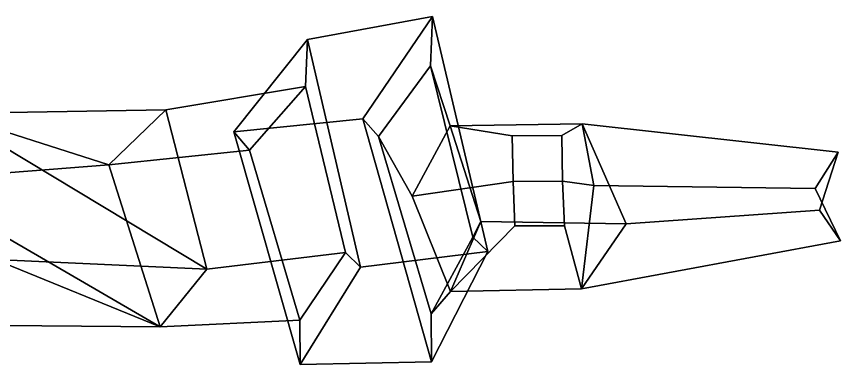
# Model space of a CAD drawing. Extents: x -197 to 393, y -168 to 322.
# Drawn here: x 191.2 to 393.3, y 98.5 to 183.8 of the extents above; entities that cross this region are included whole.
import ezdxf

# ---------------------------------------------------------------- set-up
doc = ezdxf.new("R2010")
doc.units = 0

msp = doc.modelspace()

# ---------------------------------------------------------------- linework, layer by layer
for points in [[(244.501465, 155.512329, 62.8825), (276.166534, 158.756439, 72.050972), (293.263, 183.843201, 5.68923), (262.630951, 178.17981, -3.202755)], [(306.791626, 126.157196, -13.116384), (275.626953, 122.380463, -23.676363), (262.630951, 178.17981, -3.202755), (293.263, 183.843201, 5.68923)], [(276.166534, 158.756439, 72.050972), (279.964966, 154.439087, 61.58992), (292.730347, 171.74231, 11.900206), (293.263, 183.843201, 5.68923)], [(306.791626, 126.157196, -13.116384), (293.263, 183.843201, 5.68923), (292.730347, 171.74231, 11.900206), (303.165802, 129.742706, -2.930804)], [(244.501465, 155.512329, 62.8825), (262.630951, 178.17981, -3.202755), (262.096741, 166.657654, 2.79703), (248.366501, 151.081848, 52.252045)], [(275.626953, 122.380463, -23.676363), (271.946411, 125.981934, -13.322846), (262.096741, 166.657654, 2.79703), (262.630951, 178.17981, -3.202755)], [(288.240692, 139.736664, 49.306477), (297.570618, 156.984222, 20.02302), (292.730347, 171.74231, 11.900206), (279.964966, 154.439087, 61.58992)], [(305.119507, 133.55542, 3.907593), (303.165802, 129.742706, -2.930804), (292.730347, 171.74231, 11.900206), (297.570618, 156.984222, 20.02302)], [(227.869293, 160.97644, -7.374122), (213.905762, 147.42041, 42.068344), (248.366501, 151.081848, 52.252045), (262.096741, 166.657654, 2.79703)], [(271.946411, 125.981934, -13.322846), (237.899063, 121.880493, -24.656212), (227.869293, 160.97644, -7.374122), (262.096741, 166.657654, 2.79703)], [(213.905762, 147.42041, 42.068344), (174.529541, 160.059601, -2.580133), (164.662247, 143.640472, 40.997761)], [(213.905762, 147.42041, 42.068344), (227.869293, 160.97644, -7.374122), (174.529541, 160.059601, -2.580133)], [(237.899063, 121.880493, -24.656212), (174.529541, 160.059601, -2.580133), (227.869293, 160.97644, -7.374122)], [(237.899063, 121.880493, -24.656212), (185.916336, 124.238403, -16.07913), (174.529541, 160.059601, -2.580133)], [(260.775513, 98.473419, 32.452621), (293.02298, 99.162933, 43.734528), (276.166534, 158.756439, 72.050972), (244.501465, 155.512329, 62.8825)], [(293.02298, 99.162933, 43.734528), (292.945709, 110.939545, 39.583393), (279.964966, 154.439087, 61.58992), (276.166534, 158.756439, 72.050972)], [(313.006775, 143.351807, 84.237526), (312.770691, 154.551971, 82.320778), (297.570618, 156.984222, 20.02302), (288.240692, 139.736664, 49.306477)], [(340.69397, 132.963898, 3.315746), (305.119507, 133.55542, 3.907593), (297.570618, 156.984222, 20.02302), (329.973419, 157.536346, 27.825512)], [(324.91629, 154.611877, 86.786522), (329.973419, 157.536346, 27.825512), (297.570618, 156.984222, 20.02302), (312.770691, 154.551971, 82.320778)], [(325.126831, 143.427612, 88.825401), (332.830688, 142.417297, 66.760681), (329.973419, 157.536346, 27.825512), (324.91629, 154.611877, 86.786522)], [(387.050293, 141.660095, 74.547005), (392.729401, 150.584503, 55.828175), (329.973419, 157.536346, 27.825512), (332.830688, 142.417297, 66.760681)], [(388.110596, 136.341492, 39.973892), (340.69397, 132.963898, 3.315746), (329.973419, 157.536346, 27.825512), (392.729401, 150.584503, 55.828175)], [(260.775513, 98.473419, 32.452621), (244.501465, 155.512329, 62.8825), (248.366501, 151.081848, 52.252045), (260.699341, 109.38147, 28.622244)], [(297.675812, 116.376373, 28.355036), (288.240692, 139.736664, 49.306477), (279.964966, 154.439087, 61.58992), (292.945709, 110.939545, 39.583393)], [(325.126831, 143.427612, 88.825401), (324.91629, 154.611877, 86.786522), (312.770691, 154.551971, 82.320778), (313.006775, 143.351807, 84.237526)], [(213.905762, 147.42041, 42.068344), (226.460541, 107.727112, 16.983778), (260.699341, 109.38147, 28.622244), (248.366501, 151.081848, 52.252045)], [(393.284729, 128.803406, 61.507721), (388.110596, 136.341492, 39.973892), (392.729401, 150.584503, 55.828175), (387.050293, 141.660095, 74.547005)], [(226.460541, 107.727112, 16.983778), (213.905762, 147.42041, 42.068344), (164.662247, 143.640472, 40.997761)], [(226.460541, 107.727112, 16.983778), (164.662247, 143.640472, 40.997761), (178.071854, 108.132751, 20.61569)], [(313.466644, 132.46936, 85.613785), (313.006775, 143.351807, 84.237526), (288.240692, 139.736664, 49.306477), (297.675812, 116.376373, 28.355036)], [(325.645508, 132.530945, 90.103844), (325.126831, 143.427612, 88.825401), (313.006775, 143.351807, 84.237526), (313.466644, 132.46936, 85.613785)], [(325.645508, 132.530945, 90.103844), (329.782898, 117.074829, 37.243828), (332.830688, 142.417297, 66.760681), (325.126831, 143.427612, 88.825401)], [(393.284729, 128.803406, 61.507721), (387.050293, 141.660095, 74.547005), (332.830688, 142.417297, 66.760681), (329.782898, 117.074829, 37.243828)], [(393.284729, 128.803406, 61.507721), (329.782898, 117.074829, 37.243828), (340.69397, 132.963898, 3.315746), (388.110596, 136.341492, 39.973892)], [(297.675812, 116.376373, 28.355036), (292.945709, 110.939545, 39.583393), (303.165802, 129.742706, -2.930804), (305.119507, 133.55542, 3.907593)], [(329.782898, 117.074829, 37.243828), (297.675812, 116.376373, 28.355036), (305.119507, 133.55542, 3.907593), (340.69397, 132.963898, 3.315746)], [(325.645508, 132.530945, 90.103844), (313.466644, 132.46936, 85.613785), (297.675812, 116.376373, 28.355036), (329.782898, 117.074829, 37.243828)], [(293.02298, 99.162933, 43.734528), (306.791626, 126.157196, -13.116384), (303.165802, 129.742706, -2.930804), (292.945709, 110.939545, 39.583393)], [(226.460541, 107.727112, 16.983778), (237.899063, 121.880493, -24.656212), (271.946411, 125.981934, -13.322846), (260.699341, 109.38147, 28.622244)], [(260.775513, 98.473419, 32.452621), (260.699341, 109.38147, 28.622244), (271.946411, 125.981934, -13.322846), (275.626953, 122.380463, -23.676363)], [(260.775513, 98.473419, 32.452621), (275.626953, 122.380463, -23.676363), (306.791626, 126.157196, -13.116384), (293.02298, 99.162933, 43.734528)], [(226.460541, 107.727112, 16.983778), (178.071854, 108.132751, 20.61569), (185.916336, 124.238403, -16.07913)], [(226.460541, 107.727112, 16.983778), (185.916336, 124.238403, -16.07913), (237.899063, 121.880493, -24.656212)]]:
    msp.add_3dface(points)

doc.saveas('drawing.dxf')
